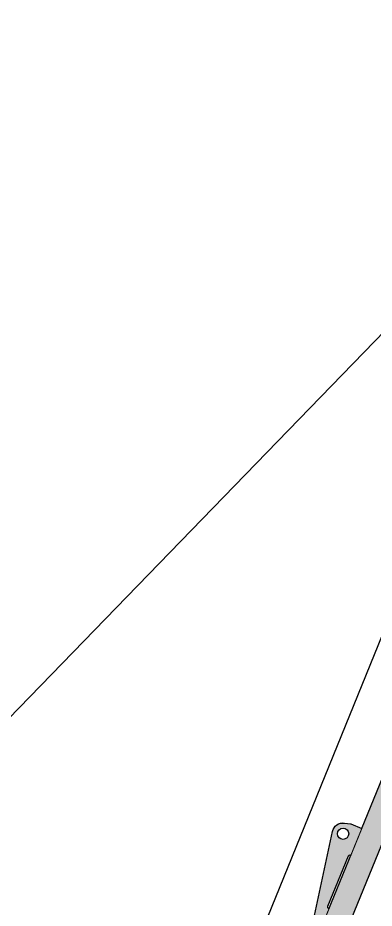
# Model space of a CAD drawing. Header units: millimetres. Extents: x -10000 to 17313, y -20500 to 26852.
# Drawn here: x 3540 to 6380, y 19434 to 26532 of the extents above; entities that cross this region are included whole.
import ezdxf
from ezdxf.enums import TextEntityAlignment as Align

# ---------------------------------------------------------------- set-up
doc = ezdxf.new("R2010")
doc.units = ezdxf.units.MM
doc.set_wipeout_variables(frame=1)
doc.layers.get('0').update_dxf_attribs({"color": 171})
doc.layers.add('Техника. Кран LR 1700', color=250, linetype='Continuous')
doc.layers.add('Техника. Кран LR 1700 Штриховка', color=7, linetype='Continuous', true_color=0xffd147)
doc.styles.add('arial', font='arial.ttf')

# ---------------------------------------------------------------- blocks, each defined once
blk = doc.blocks.new('LR 1700-1-20230825.17291')
at = {"color": 0, "linetype": 'ByBlock', "lineweight": -2, "transparency": 16777216}
blk.add_wipeout([(119.99999998049998, -99.999999999985), (155.99909805787274, -100.00000000001364), (170.0814157128043, -96.96249688944181), (6589.918584287102, 153.23681205219373), (6603.197059647035, 149.99999993259598), (6640.000000000196, 149.99999993258825), (6745.124306422731, 145.11326286759913), (6745.124306422731, 145.11326286759913), (6784.079706577005, 150.68447447663493), (6818.248301742105, 170.20545561016343), (6842.830801723064, 200.9343067871655), (6854.374370646576, 238.5548811644976), (6851.257609187269, 277.78302664676494), (6833.918294860999, 313.1087931447055), (6804.791892188085, 339.57035521702664), (6767.96946953371, 353.45094561638916), (6745.124306422731, 354.88673699745414), (6640.000000000211, 349.9999999324582), (6603.197059647035, 349.99999993245046), (6589.918584287124, 347.08386000894143), (170.0814157128334, 96.88455106726178), (155.9990980578591, 100.000000000015), (119.99999998047133, 99.9999999999709), (15.217764984248788, 113.98868202100175), (15.217764984248788, 113.98868202100175), (-25.935046847426747, 112.03736631005631), (-63.7592240585559, 95.70662312555487), (-93.4002254289444, 67.09242049089016), (-111.05377883504252, 29.867246121988956), (-114.45414027363358, -11.191237736331004), (-103.16489060795402, -50.8133830170068), (-78.63494774945593, -83.91388842124343), (-44.01260539586883, -106.24447203672617), (-3.741465509954196, -114.93911676472771), (15.217764984234236, -113.98868202100857)], dxfattribs=at)
at = {"layer": 'Техника. Кран LR 1700 Штриховка', "transparency": 16777216}
h = blk.add_hatch(color=256, dxfattribs=at)
h.dxf.hatch_style = 1
edge = h.paths.add_edge_path()
edge.add_line((15.21776498423424, -113.9886820210086), (119.9999999805004, -99.99999999998545))
edge.add_line((119.9999999805004, -99.99999999998545), (155.9990980578732, -100.0000000000146))
edge.add_line((155.9990980578732, -100.0000000000146), (170.0814157128043, -96.96249688944226))
edge.add_line((170.0814157128043, -96.96249688944226), (6589.918584287101, 153.2368120521933))
edge.add_line((6589.918584287101, 153.2368120521933), (6603.197059647035, 149.9999999325955))
edge.add_line((6603.197059647035, 149.9999999325955), (6640.000000000196, 149.9999999325883))
edge.add_line((6640.000000000196, 149.9999999325883), (6745.124306422731, 145.1132628675987))
edge.add_arc((6749.999999961081, 249.9999999325264), 104.9999999981295, 267.3385033128253, 452.6614966871747)
edge.add_line((6745.124306422731, 354.8867369974541), (6640.000000000211, 349.9999999324573))
edge.add_line((6640.000000000211, 349.9999999324573), (6603.197059647035, 349.99999993245))
edge.add_line((6603.197059647035, 349.99999993245), (6589.918584287123, 347.083860008941))
edge.add_line((6589.918584287123, 347.083860008941), (170.0814157128334, 96.88455106726178))
edge.add_line((170.0814157128334, 96.88455106726178), (155.9990980578586, 100.0000000000146))
edge.add_line((155.9990980578586, 100.0000000000146), (119.9999999804713, 99.9999999999709))
edge.add_line((119.9999999804713, 99.9999999999709), (15.21776498424879, 113.9886820210013))
edge.add_arc((2.302794019115595e-05, -2.666622322443299e-12), 114.999996952758, 82.39584944361367, 277.604150556379)
edge = h.paths.add_edge_path(flags=16)
edge.add_arc((6750, 250), 44.99999999999623, 0, 360)
edge = h.paths.add_edge_path(flags=16)
edge.add_arc((0, 0), 54.99999999998705, 0, 360)
at = {"color": 0, "linetype": 'ByBlock', "lineweight": -2, "transparency": 16777216}
blk.add_lwpolyline([(15.21776498423424, -113.9886820210086), (119.9999999805004, -99.99999999998545), (155.9990980578732, -100.0000000000146), (170.0814157128043, -96.96249688944226), (6589.918584287101, 153.2368120521933), (6603.197059647035, 149.9999999325955), (6640.000000000196, 149.9999999325883), (6745.124306422731, 145.1132628675987, 1.047565179460806), (6745.124306422731, 354.8867369974541), (6640.000000000211, 349.9999999324573), (6603.197059647035, 349.99999993245), (6589.918584287123, 347.083860008941), (170.0814157128334, 96.88455106726178), (155.9990980578586, 100.0000000000146), (119.9999999804713, 99.9999999999709), (15.21776498424879, 113.9886820210013, 1.142374283133336)], format="xyb", close=True, dxfattribs=at)
for points in [[(6589.918584287123, 347.083860008941), (6589.918584287101, 153.2368120521933)], [(6640.000000000211, 349.9999999324573), (6640.000000000204, 149.9999999325664)], [(155.9990980578586, 100.0000000000146), (155.9990980578732, -100.0000000000146)], [(170.0814157128043, -96.96249688944226), (170.0814157128334, 96.88455106726178)]]:
    blk.add_lwpolyline(points, dxfattribs=at)
for centre, radius in [((6750, 250), 44.99999999999623), ((0, 0), 54.99999999998705)]:
    blk.add_circle(centre, radius, dxfattribs=at)
blk = doc.blocks.new('LR 1700-1-20230825.173239')
at = {"color": 0, "linetype": 'ByBlock', "lineweight": -2, "transparency": 16777216}
blk.add_wipeout([(354.91118533106044, 2574.6485510744096), (354.91118533106044, 2574.6485510744096), (356.3437541692366, 2581.3451657976834), (359.95194552524924, 2587.165634624718), (365.3125217582886, 2591.4272217325765), (371.79669203815854, 2593.6300467391843), (371.79669203815865, 2593.6300467391843), (1238.5016009419924, 2713.1709671150306), (1238.5016009419924, 2713.1709671150306), (1260.0989422206733, 2713.626076218564), (1281.1315726811588, 2708.698528094333), (1300.2792680760676, 2698.6976263516035), (1316.340122072793, 2684.2511304616028), (1328.3059902587784, 2666.2658511154377), (1335.1942776434005, 2646.92315228979), (1346.141438578372, 2600.7728326040665), (1346.6228896502869, 2595.562789112155), (1342.947348779824, 2501.248641241807), (1107.6175182983716, 2510.4240491351916), (1107.936135392054, 2518.599743747152), (1107.936135392054, 2518.599743747152), (1107.2753588402645, 2522.336474325134), (1105.269935866385, 2525.557973938615), (1102.208642988107, 2527.8003536961996), (1098.5322996777031, 2528.7407158221213), (664.4850075736756, 2545.6550941220485), (664.4850075736756, 2545.6550941220485), (660.632762343547, 2545.0421229750755), (657.3080973254717, 2543.001993210169), (655.0168778209975, 2539.8451213213543), (654.1077249511218, 2536.0518420013905), (653.8049547941264, 2528.110415128023), (353.555519995105, 2539.8060621551704)], dxfattribs=at)
at = {"layer": 'Техника. Кран LR 1700 Штриховка', "transparency": 16777216}
h = blk.add_hatch(color=256, dxfattribs=at)
h.dxf.hatch_style = 1
edge = h.paths.add_edge_path(flags=16)
edge.add_arc((1251.102475158754, 2627.874401386565), 45.15784520549826, 0, 360)
edge = h.paths.add_edge_path()
edge.add_line((353.555519995105, 2539.80606215517), (354.9111853310606, 2574.64855107441))
edge.add_arc((374.8914011785672, 2573.875834753857), 19.9951523081222, 98.90362959239428, 177.7852426090975, ccw=False)
edge.add_line((371.7966920381587, 2593.630046739185), (1238.501600941992, 2713.170967115031))
edge.add_arc((1251.102475158572, 2627.874401386354), 86.2223066040833, 12.76342832704961, 98.40353227204332, ccw=False)
edge.add_line((1335.194277643401, 2646.92315228979), (1346.141438578372, 2600.772832604067))
edge.add_line((1346.141438578372, 2600.772832604067), (1346.622889650287, 2595.562789112155))
edge.add_line((1346.622889650287, 2595.562789112155), (1342.947348779824, 2501.248641241807))
edge.add_line((1342.947348779824, 2501.248641241807), (1107.617518298372, 2510.424049135192))
edge.add_line((1107.617518298372, 2510.424049135192), (1107.936135392054, 2518.599743747152))
edge.add_arc((1097.937394492779, 2518.758427116445), 9.999999999125944, 359.0907731054131, 446.5894306113536)
edge.add_line((1098.532299677703, 2528.740715822121), (664.4850075736758, 2545.655094122048))
edge.add_arc((664.1001428297697, 2535.662502910656), 9.99999999945474, 87.79434271380435, 177.7686873654494)
edge.add_line((654.1077249511218, 2536.05184200139), (653.8049547941264, 2528.110415128023))
edge.add_line((653.8049547941264, 2528.110415128023), (353.555519995105, 2539.80606215517))
at = {"color": 0, "linetype": 'ByBlock', "lineweight": -2, "transparency": 16777216}
blk.add_lwpolyline([(353.555519995105, 2539.80606215517), (354.9111853310606, 2574.64855107441, -0.3584536455336753), (371.7966920381587, 2593.630046739185), (1238.501600941992, 2713.170967115031, -0.3920975897840608), (1335.194277643401, 2646.92315228979), (1346.141438578372, 2600.772832604067), (1346.622889650287, 2595.562789112155), (1342.947348779824, 2501.248641241807), (1107.617518298372, 2510.424049135192), (1107.936135392054, 2518.599743747152, 0.4014838649504134), (1098.532299677703, 2528.740715822121), (664.4850075736758, 2545.655094122048, 0.414082419569072), (654.1077249511218, 2536.05184200139), (653.8049547941264, 2528.110415128023)], format="xyb", close=True, dxfattribs=at)
blk.add_circle((1251.102475158754, 2627.874401386565), 45.15784520549826, dxfattribs=at)
at = {"color": 0, "linetype": 'ByBlock', "lineweight": -2, "transparency": 16777216, "xscale": -1, "rotation": 180}
blk.add_blockref('LR 1700-1-20230825.17291', (0, 2450), dxfattribs=at)
blk = doc.blocks.new('*U324')
at = {"color": 0, "linetype": 'ByBlock', "lineweight": -2, "transparency": 16777216}
blk.add_lwpolyline([(8442.676567171537, 26532.3969036251), (-929.8049581493506, 3474.875333335545)], dxfattribs=at)
at = {"layer": 'Defpoints', "color": 250, "linetype": 'ByBlock', "lineweight": -2, "transparency": 16777216, "style": 'arial', "width": 0.8}
blk.add_attdef('МАРКА', text='', height=250, dxfattribs=at).set_placement((-4103.488560418519, 3624.222506781984), align=Align.MIDDLE_CENTER)
at = {"color": 0, "linetype": 'ByBlock', "lineweight": -2, "transparency": 16777216, "rotation": 70}
blk.add_blockref('LR 1700-1-20230825.173239', (8173.445753673433, 17953.10725700059), dxfattribs=at)
at = {"color": 0, "linetype": 'ByBlock', "lineweight": -2, "transparency": 16777216}
blk.add_lwpolyline([(-8294.211612676205, 8817.076342542989), (8613.751287706673, 26253.0624398133)], dxfattribs=at)

msp = doc.modelspace()

# ---------------------------------------------------------------- block references
at = {"layer": 'Техника. Кран LR 1700'}
msp.add_blockref('*U324', (0, -1.13686837721616e-13), dxfattribs=at)

doc.saveas('drawing.dxf')
